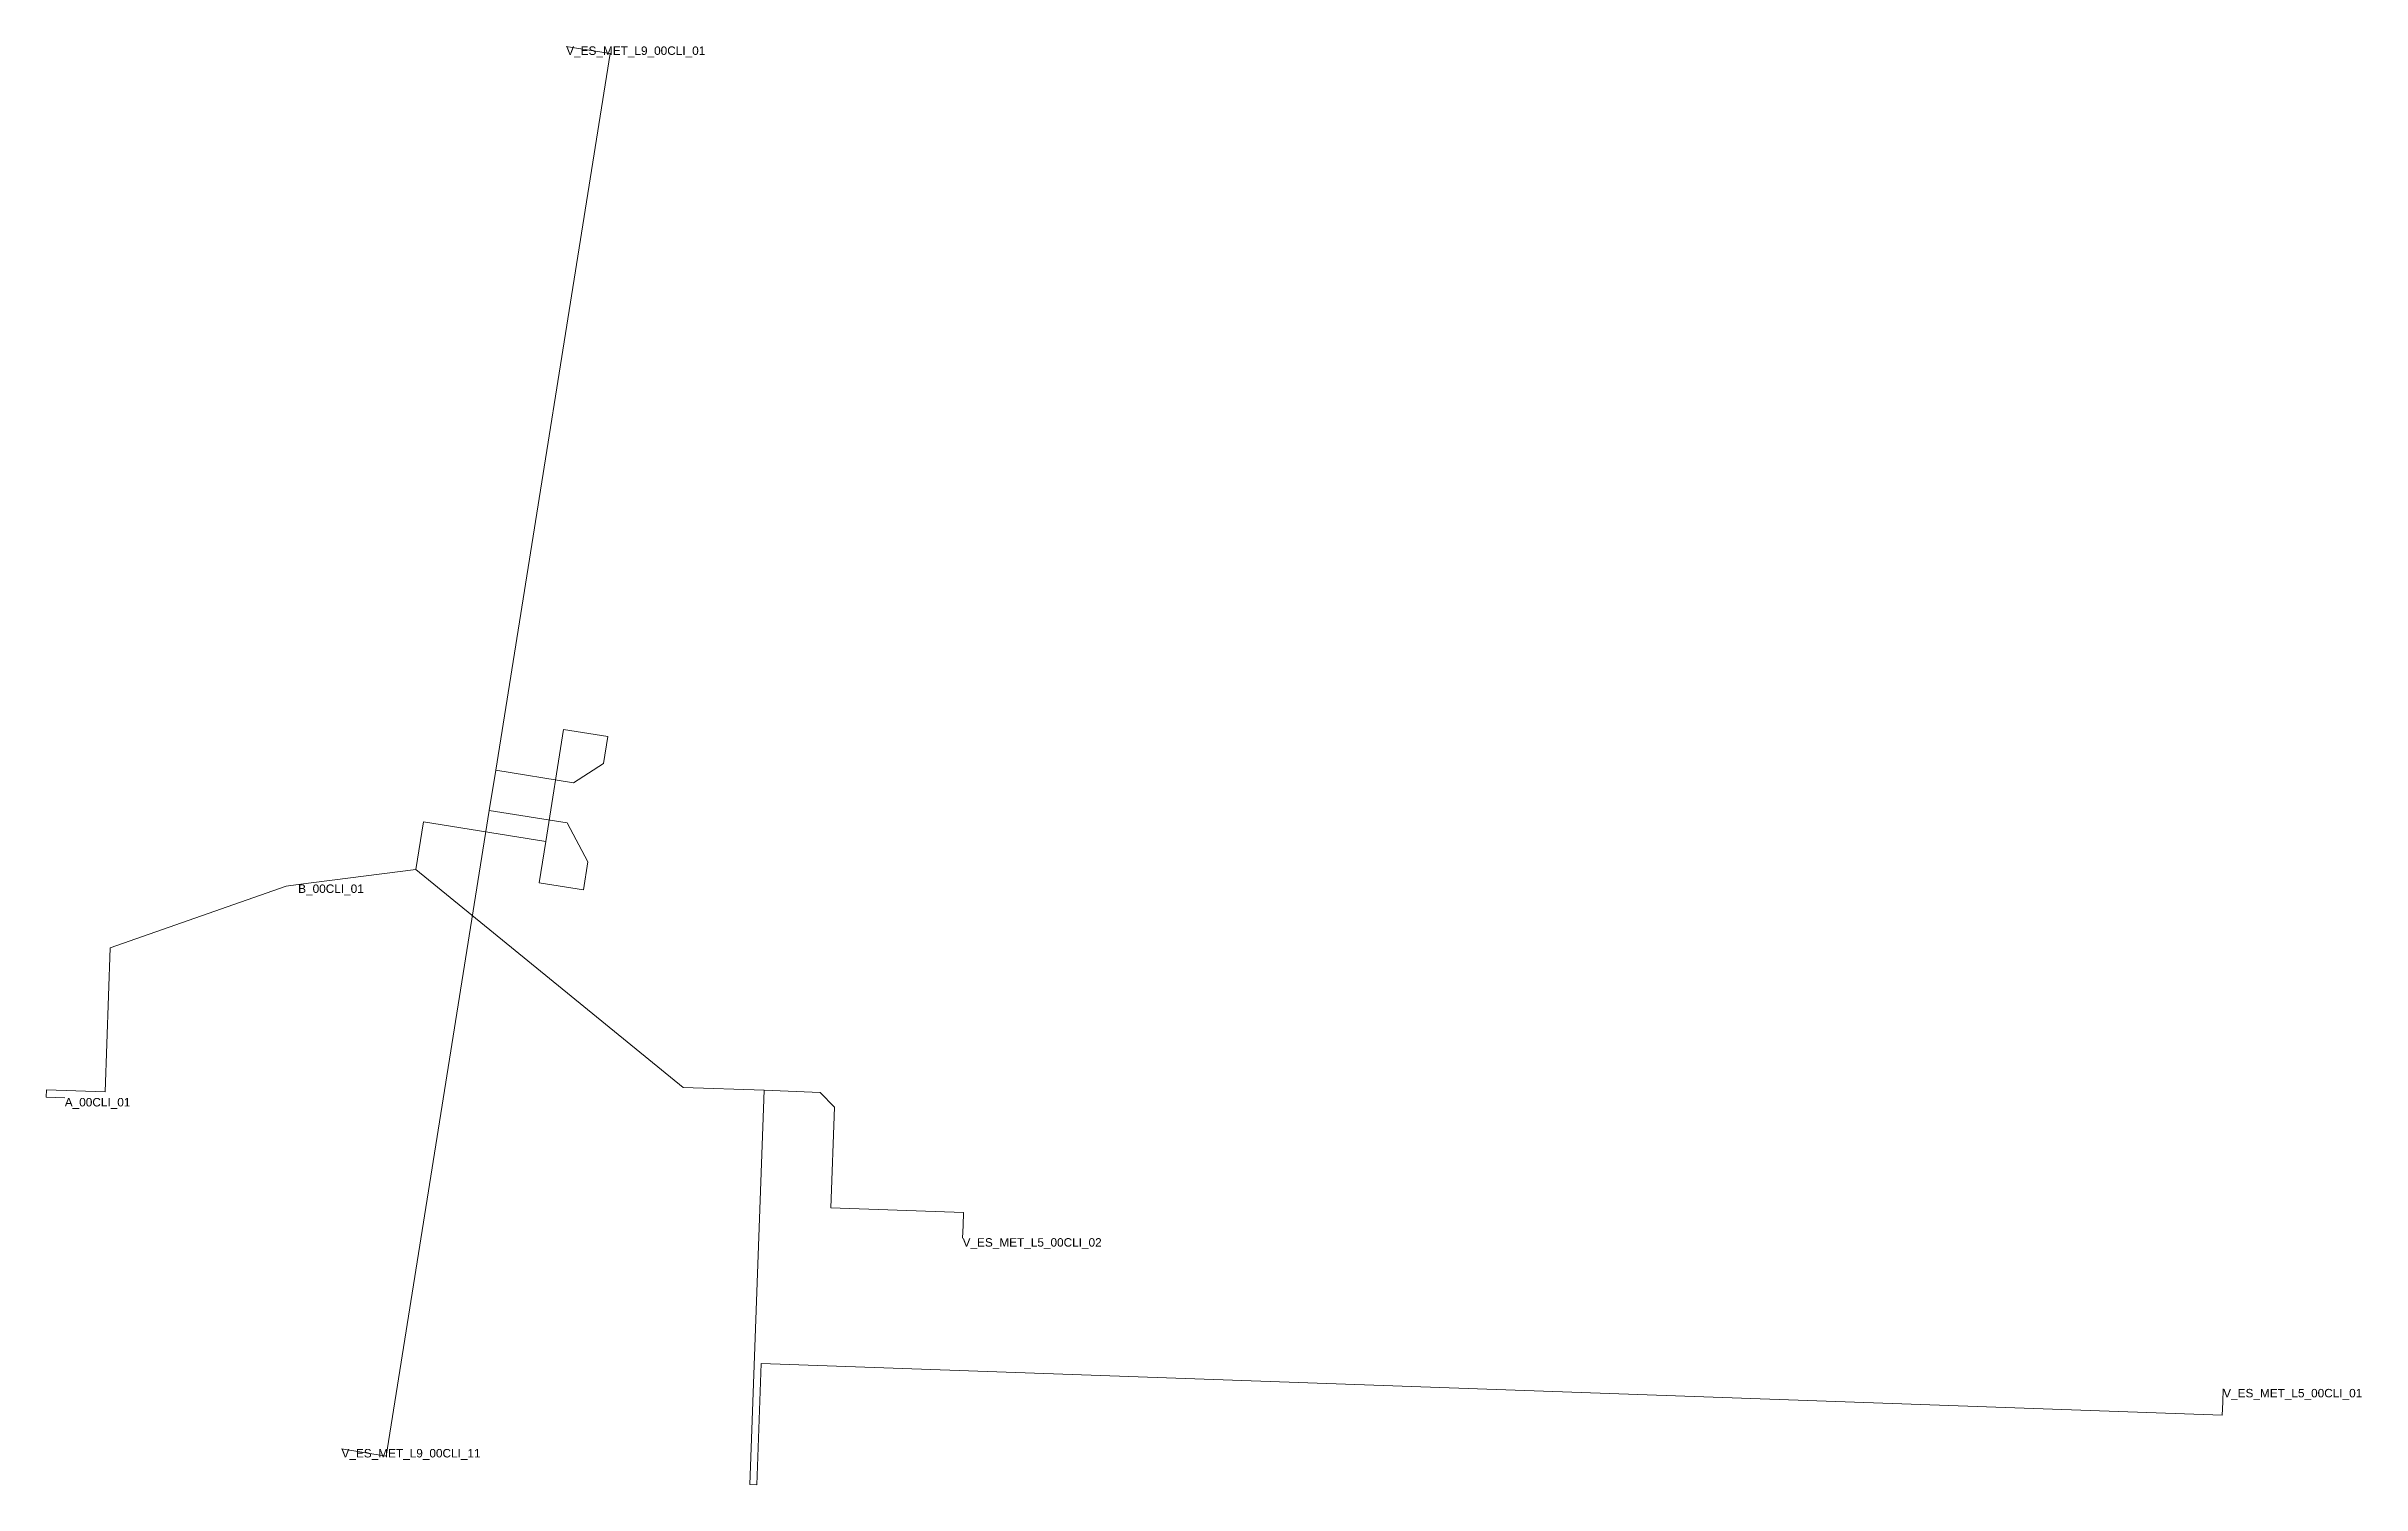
# Model space of a CAD drawing. Header units: metres. Extents: x 426256 to 426393, y 4580833 to 4580918.
import ezdxf

# ---------------------------------------------------------------- set-up
doc = ezdxf.new("R2010")
doc.units = ezdxf.units.M
doc.header["$MEASUREMENT"] = 0
for name, color, linetype, lineweight in [('01_A_AccesTren_t', 7, 'Continuous', 0), ('01_C_AccesExt_t', 7, 'Continuous', 0), ('01_I_Ascensor_l', 7, 'Continuous', 0), ('01_I_AscensorD_l', 7, 'Continuous', 0), ('01_I_BarreraTarifaria_t', 7, 'Continuous', 0), ('01_I_Horitzontal_l', 7, 'Continuous', 0), ('01_I_HoritzontalD_l', 7, 'Continuous', 0), ('01_I_RampaD_l', 7, 'Continuous', 0)]:
    doc.layers.add(name, color=color, linetype=linetype, lineweight=lineweight)
doc.styles.add('Style-Arial', font='arial.ttf')

msp = doc.modelspace()

# ---------------------------------------------------------------- linework, layer by layer
at = {"layer": '01_I_Ascensor_l'}
for p, q in [((426286.863329, 4580874.902865, -60), (426288.646138, 4580876.045713, -10)), ((426287.714583, 4580870.21971, -10), (426286.48236, 4580872.520265, -60)), ((426255.676441, 4580856.72211, -10), (426255.660555, 4580856.283381))]:
    msp.add_line(p, q, dxfattribs=at)
at = {"layer": '01_I_AscensorD_l'}
for p, q in [((426301.470245, 4580856.577256, -10), (426302.318227, 4580855.703779, -20)), ((426297.303205, 4580833.371165, -10), (426297.713181, 4580833.356685, -20))]:
    msp.add_line(p, q, dxfattribs=at)
at = {"layer": '01_I_Horitzontal_l'}
for p, q in [((426282.261305, 4580875.640268, -60), (426281.880093, 4580873.25615, -60)), ((426286.863329, 4580874.902865, -60), (426282.261305, 4580875.640268, -60)), ((426281.880093, 4580873.25615, -60), (426286.48236, 4580872.520265, -60)), ((426270.56958, 4580868.880249, -10), (426277.531576, 4580869.774737, -10)), ((426256.754334, 4580856.243777), (426255.660555, 4580856.283381)), ((426298.147796, 4580856.697554, -10), (426297.303205, 4580833.371165, -10)), ((426298.147796, 4580856.697554, -10), (426301.470245, 4580856.577256, -10))]:
    msp.add_line(p, q, dxfattribs=at)
at = {"layer": '01_I_Horitzontal_l', "flags": 128}
for points, elevation in [([(426286.435126, 4580918.479794), (426289.044332, 4580918.061709), (426282.261305, 4580875.640268)], -60), ([(426288.646138, 4580876.045713), (426288.900191, 4580877.634578), (426286.281182, 4580878.053348), (426285.222157, 4580871.430146)], -10), ([(426281.880093, 4580873.25615), (426275.770579, 4580835.046892), (426273.133996, 4580835.469364)], -60), ([(426277.531576, 4580869.774737), (426277.981393, 4580872.587917), (426285.222157, 4580871.430146)], -10), ([(426285.222157, 4580871.430146), (426284.829264, 4580868.972971), (426287.448274, 4580868.554201), (426287.714583, 4580870.21971)], -10), ([(426277.531576, 4580869.774737), (426293.361938, 4580856.870838), (426298.147796, 4580856.697554)], -10), ([(426255.676441, 4580856.72211), (426259.142928, 4580856.60319), (426259.435154, 4580865.121534), (426269.861867, 4580868.78932), (426270.56958, 4580868.880249)], -10)]:
    msp.add_lwpolyline(points, dxfattribs=dict(at, elevation=elevation))
at = {"layer": '01_I_HoritzontalD_l', "elevation": -20, "flags": 128}
for points in [[(426302.318227, 4580855.703779), (426302.107553, 4580849.738631), (426309.954559, 4580849.461494), (426309.926358, 4580848.703869)], [(426297.713181, 4580833.356685), (426297.966491, 4580840.529037), (426384.463556, 4580837.474176), (426384.489577, 4580838.249477)]]:
    msp.add_lwpolyline(points, dxfattribs=at)
at = {"layer": '01_I_RampaD_l'}
for p, q in [((426309.926358, 4580848.703869, -20), (426309.898158, 4580847.946243, -20)), ((426384.489577, 4580838.249477, -20), (426384.515598, 4580839.024777, -20))]:
    msp.add_line(p, q, dxfattribs=at)

# ---------------------------------------------------------------- texts
at = {"layer": '01_A_AccesTren_t', "char_height": 0.5, "attachment_point": 1, "line_spacing_factor": 1.2, "style": 'Style-Arial'}
for s, insert in [('V_ES_MET_L9_00CLI_01', (426286.435126, 4580918.479794, -60)), ('V_ES_MET_L5_00CLI_02', (426309.898158, 4580847.946243, -20)), ('V_ES_MET_L5_00CLI_01', (426384.515598, 4580839.024777, -20)), ('V_ES_MET_L9_00CLI_11', (426273.133996, 4580835.469364, -60))]:
    msp.add_mtext(s, dxfattribs=dict(at, insert=insert))
at = {"layer": '01_C_AccesExt_t', "insert": (426256.754334, 4580856.243777), "char_height": 0.5, "attachment_point": 1, "line_spacing_factor": 1.2, "style": 'Style-Arial'}
msp.add_mtext('A_00CLI_01', dxfattribs=at)
at = {"layer": '01_I_BarreraTarifaria_t', "insert": (426270.56958, 4580868.880249, -10), "char_height": 0.5, "attachment_point": 1, "line_spacing_factor": 1.2, "style": 'Style-Arial'}
msp.add_mtext('B_00CLI_01', dxfattribs=at)

doc.saveas('drawing.dxf')
